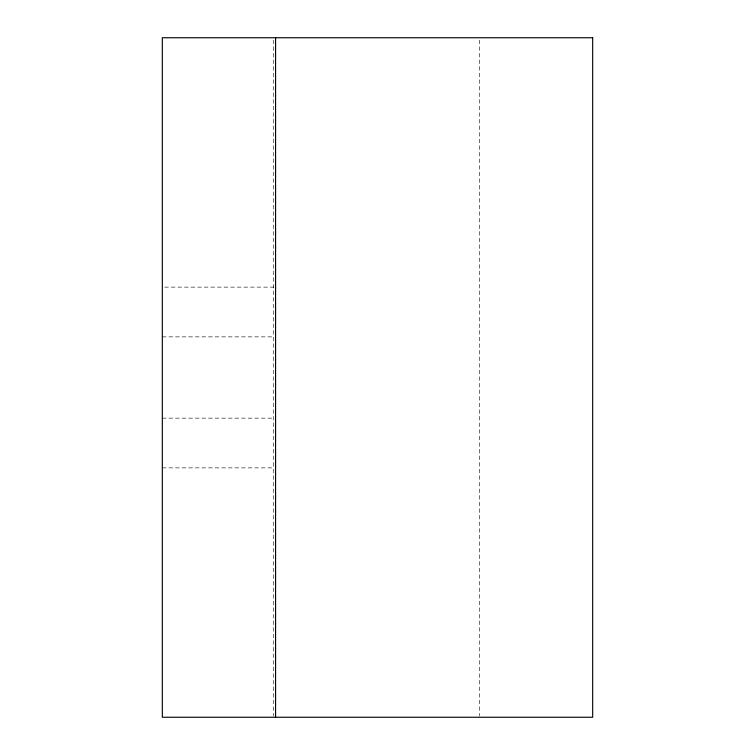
<?xml version="1.0" encoding="UTF-8"?>
<svg xmlns="http://www.w3.org/2000/svg" width="755" height="755" viewBox="0 0 755 755"><rect width="100%" height="100%" fill="white"/><g stroke="black" fill="none" stroke-linecap="round" stroke-linejoin="round"><path stroke-width="0.57" stroke-dasharray="3.77 2.83" d="M164.665 287.127L273.706 287.127M162.325 336.862L274.395 336.862M162.325 418.138L274.395 418.138M162.325 467.873L273.706 467.873M479.425 40.109L479.425 716.07M273.706 40.109L273.706 716.07"/><path stroke-width="1.13" d="M275.575 37.75L275.575 717.25M592.675 37.75L162.325 37.75L162.325 717.25L592.675 717.25L592.675 37.75"/></g></svg>
